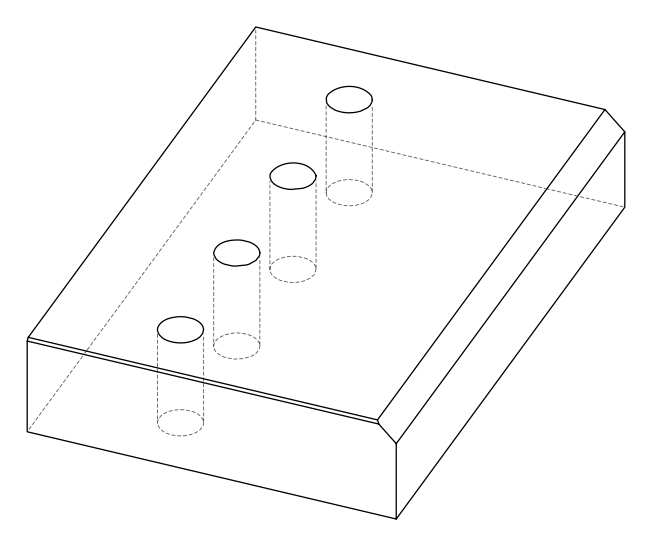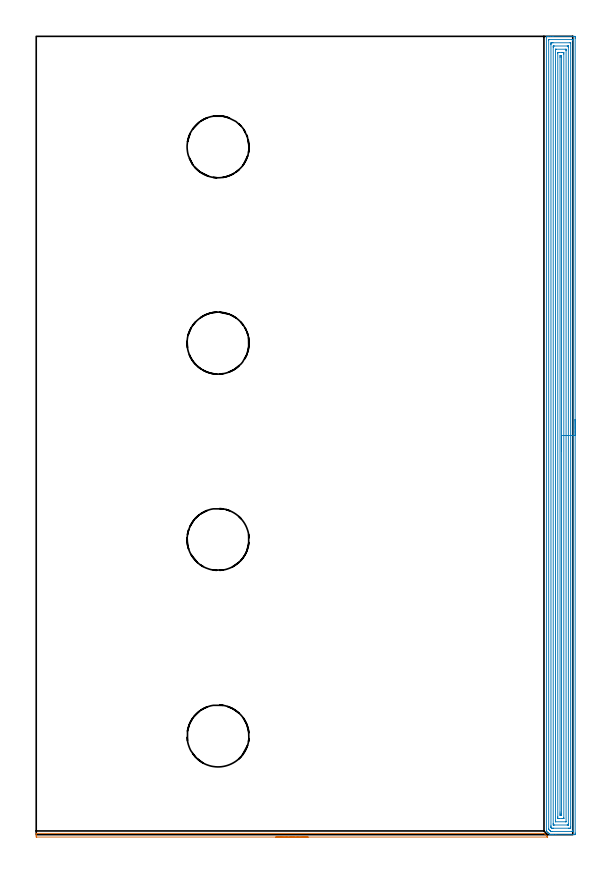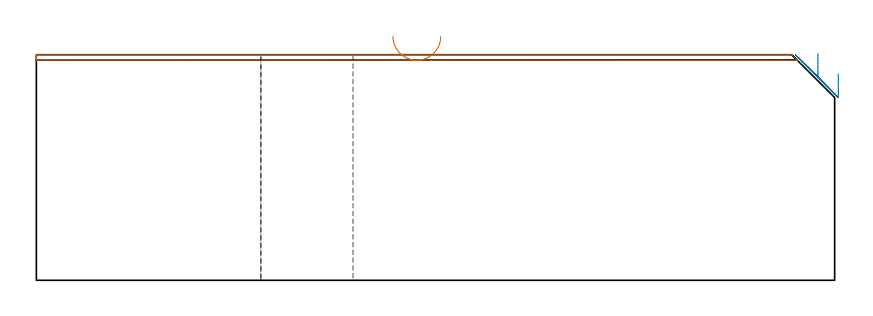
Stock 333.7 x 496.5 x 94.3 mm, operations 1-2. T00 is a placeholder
(PLAN: 6 operations, 1 tool changes, 51.9 min)
(1 AREA_MILL | FG_CHAMFER_SURFACE | UGT0205_001 | 2.69 min | 847 mm3)
(2 AREA_MILL_1 | FG_CHAMFER_SURFACE_1 | UGT0205_001 | 28.04 min | 79529 mm3)
(3 MILL_THROUGH_HOLE_FROM_SOLID_MATERIAL | STEP1HOLE | UGT0201_018 | Circular | 5.29 min | 109773 mm3)
(4 MILL_THROUGH_HOLE_FROM_SOLID_MATERIAL_1 | STEP1HOLE_1 | UGT0201_018 | Circular | 5.29 min | 109779 mm3)
(5 MILL_THROUGH_HOLE_FROM_SOLID_MATERIAL_2 | STEP1HOLE_2 | UGT0201_018 | Circular | 5.29 min | 109775 mm3)
(6 MILL_THROUGH_HOLE_FROM_SOLID_MATERIAL_3 | STEP1HOLE_3 | UGT0201_018 | Circular | 5.29 min | 109777 mm3)
(TOOL UGT0205_001 | Chamfer Mill 20 x 3 x 45 deg. | D20 FL50 Z2)
(TOOL UGT0201_018 | End mill 30 mm | D30 FL50 Z4)
(OP 1 AREA_MILL)
G17 G21 G94 G90
T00 M6
G54
G17 G0 G90 X169.05 Y-1.5 S1061 M3
G43 Z104.3 H0
Z102.
G94 G1 X169.012 Z101.128 F250.
X168.898 Z100.264
X168.709 Z99.412
X168.447 Z98.58
X168.113 Z97.774
X167.71 Z97.
X167.242 Z96.264
X166.71 Z95.572
X166.121 Z94.929
X165.478 Z94.34
X164.786 Z93.808
X164.05 Z93.34
X163.276 Z92.937
X162.47 Z92.603
X161.638 Z92.341
X160.786 Z92.152
X159.922 Z92.038
X159.05 Z92.
X0.306
X0.162 Y-1.498 Z92.002
X0.021 Y-1.493 Z92.004
X0.004 Y-1.491 Z92.005
X0. Y-1.219 Z92.277
Y-0.665 Z92.831
Y-0.35 Z93.144
Y0.597 Z94.096
X0.003 Y0.7 Z94.192
X0.01 Y0.797 Z94.288
X0.162 Y0.8 Z94.3
X315.707
X315.795 Y0.796 Z94.289
X315.832 Y0.766 Z94.262
X315.959 Y0.641 Z94.14
X318.063 Y-1.462 Z92.036
X318.083 Y-1.494 Z92.003
X318.08 Y-1.496 Z92.002
X318.039 Y-1.499 Z91.999
X317.938
X317.78 Y-1.5 Z92.
X159.05
X158.178 Z92.038
X157.314 Z92.152
X156.462 Z92.341
X155.63 Z92.603
X154.824 Z92.937
X154.05 Z93.34
X153.314 Z93.808
X152.622 Z94.34
X151.979 Z94.929
X151.39 Z95.572
X150.858 Z96.264
X150.39 Z97.
X149.987 Z97.774
X149.653 Z98.58
X149.391 Z99.412
X149.202 Z100.264
X149.088 Z101.128
X149.05 Z102.
G0 Z104.3
M5
M2
(OP 2 AREA_MILL_1)
G17 G21 G94 G90
T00 M6
G54
G17 G0 G90 X335.2 Y258.25 S1061 M3
G43 Z104.3 H0
Z86.4
G94 G1 Y258.212 Z85.528 F250.
Y258.098 Z84.664
Y257.909 Z83.812
Y257.647 Z82.98
Y257.313 Z82.174
Y256.91 Z81.4
Y256.441 Z80.664
Y255.91 Z79.972
Y255.321 Z79.329
Y254.678 Z78.74
Y253.986 Z78.209
Y253.25 Z77.74
Y252.476 Z77.337
Y251.67 Z77.003
Y250.838 Z76.741
Y249.986 Z76.552
Y249.122 Z76.438
Y248.25 Z76.4
Y0.99
X335.199 Y0.626 Z76.401
X335.194 Y0.102 Z76.404
X335.192 Y0.008 Z76.406
X334.674 Y0. Z76.923
X323.146 Z88.449
X321.729 Z89.868
X321.373 Z90.223
X320.661 Z90.939
X320.311 Z91.289
X319.599 Y0.01 Z92.
X319.423 Y0.179 Z92.177
X319.014 Y0.586 Z92.586
X318.269 Y1.331 Z93.331
X317.545 Y2.055 Z94.055
X317.35 Y2.252 Z94.247
X317.305 Y2.305 Z94.29
X317.3 Y2.414 Z94.3
Y496.321
X317.303 Y496.491 Z94.288
X317.333 Y496.5 Z94.258
X317.722 Z93.877
X318.001 Z93.599
X318.713 Z92.883
X319.955 Z91.642
X321.373 Z90.223
X334.409 Z77.189
X334.674 Y496.497 Z76.923
X335.192 Y496.492 Z76.406
X335.194 Y496.398 Z76.404
X335.198 Y495.874 Z76.402
X335.2 Y495.344 Z76.4
Y248.25
X333.786 Z77.814
Y2.416
X333.784 Y2.191 Z77.816
X333.782 Y2.08 Z77.818
X333.779 Y2.027 Z77.821
X333.773 Y2.01 Z77.827
X333.722 Y2.008 Z77.878
X333.31 Y2.001 Z78.29
X320.896 Z90.704
X320.486 Y2.005 Z91.114
X320.077 Y2.01 Z91.523
X320.012 Y2.049 Z91.588
X319.958 Y2.099 Z91.642
X319.85 Y2.202 Z91.75
X319.635 Y2.414 Z91.965
X319.599 Y2.45 Z92.001
X318.748 Y3.308 Z92.852
X318.721 Y3.341 Z92.879
X318.719 Y3.365 Z92.881
X318.716 Y3.42 Z92.884
X318.715 Y3.531 Z92.885
X318.714 Y3.754 Z92.886
Y494.084
X318.716 Y494.309 Z92.884
X318.718 Y494.42 Z92.882
X318.721 Y494.473 Z92.879
X318.727 Y494.49 Z92.873
X318.778 Y494.492 Z92.822
X319.19 Y494.499 Z92.41
X333.377 Y494.5 Z78.223
X333.643 Y494.496 Z77.957
X333.759 Y494.492 Z77.841
X333.777 Y494.49 Z77.823
X333.779 Y494.473 Z77.821
X333.783 Y494.42 Z77.817
X333.785 Y494.309 Z77.815
X333.786 Y494.087 Z77.814
Y248.25
X332.372 Z79.228
X332.371 Y5.096 Z79.229
X332.37 Y4.737 Z79.23
X332.367 Y4.202 Z79.233
X332.365 Y4.031 Z79.235
X332.206 Y4.009 Z79.394
X332.014 Y4.005 Z79.586
X331.327 Y4. Z80.273
X331.127 Z80.473
X321.573 Z90.027
X321.373 Y4.002 Z90.227
X320.677 Y4.01 Z90.923
X320.486 Y4.023 Z91.114
X320.306 Y4.202 Z91.294
X320.135 Y4.387 Z91.465
X320.133 Y4.558 Z91.467
X320.13 Y5.096 Z91.47
X320.129 Y5.456 Z91.471
Y491.404
X320.13 Y491.763 Z91.47
X320.133 Y492.298 Z91.467
X320.135 Y492.469 Z91.465
X320.294 Y492.491 Z91.306
X320.486 Y492.495 Z91.114
X321.173 Y492.5 Z90.427
X321.373 Z90.227
X332.014 Y492.499 Z79.586
X332.214 Y492.497 Z79.386
X332.348 Y492.493 Z79.252
X332.366 Y492.49 Z79.234
X332.368 Y492.485 Z79.232
X332.37 Y492.462 Z79.23
X332.371 Y492.418 Z79.229
Y492.298
X332.372 Y248.25 Z79.228
X330.957 Z80.643
Y6.884
X330.954 Y6.165 Z80.646
X330.95 Y6.059 Z80.65
X330.947 Y6.01 Z80.653
X330.898 Y6.008 Z80.702
X330.679 Y6.004 Z80.921
X330.24 Y6. Z81.36
X322.26 Z89.34
X321.818 Y6.004 Z89.782
X321.603 Y6.008 Z89.997
X321.555 Y6.01 Z90.045
X321.55 Y6.044 Z90.05
X321.548 Y6.109 Z90.052
X321.543 Y6.712 Z90.057
Y6.884
Y489.616
X321.546 Y490.335 Z90.054
X321.55 Y490.441 Z90.05
X321.553 Y490.49 Z90.047
X321.602 Y490.492 Z89.998
X321.821 Y490.496 Z89.779
X322.26 Y490.5 Z89.34
X330.24 Z81.36
X330.682 Y490.496 Z80.918
X330.897 Y490.492 Z80.703
X330.945 Y490.49 Z80.655
X330.95 Y490.456 Z80.65
X330.952 Y490.391 Z80.648
X330.957 Y489.788 Z80.643
Y489.616
Y248.25
X329.543 Z82.057
Y8.29
X329.542 Y8.163 Z82.058
X329.539 Y8.061 Z82.061
X329.534 Y8.009 Z82.066
X329.52 Y8.006 Z82.08
X329.354 Y8.002 Z82.246
X329.133 Y8. Z82.467
X323.051 Y8.002 Z88.549
X322.993 Y8.005 Z88.607
X322.967 Y8.009 Z88.633
X322.963 Y8.099 Z88.637
X322.958 Y8.481 Z88.642
X322.957 Y8.672 Z88.643
Y8.863
Y488.21
X322.958 Y488.337 Z88.642
X322.961 Y488.439 Z88.639
X322.966 Y488.491 Z88.634
X322.98 Y488.494 Z88.62
X323.146 Y488.498 Z88.454
X323.367 Y488.5 Z88.233
X329.449 Y488.498 Z82.151
X329.507 Y488.495 Z82.093
X329.533 Y488.491 Z82.067
X329.537 Y488.401 Z82.063
X329.542 Y488.019 Z82.058
X329.543 Y487.828 Z82.057
Y487.637
Y248.25
X328.129 Z83.471
X328.128 Y10.46 Z83.472
X328.126 Y10.183 Z83.474
X328.124 Y10.046 Z83.476
X328.122 Y10.018 Z83.478
X328.1 Y10.01 Z83.5
X328.032 Y10.004 Z83.568
X327.58 Y10.001 Z84.02
X327.149 Y10. Z84.451
X325.376 Z86.224
X324.92 Y10.001 Z86.68
X324.485 Y10.004 Z87.115
X324.388 Y10.01 Z87.212
X324.378 Y10.112 Z87.222
X324.375 Y10.46 Z87.225
X324.372 Y11.012 Z87.228
Y486.04
X324.373 Y486.317 Z87.227
X324.376 Y486.454 Z87.224
X324.378 Y486.482 Z87.222
X324.4 Y486.49 Z87.2
X324.468 Y486.496 Z87.132
X324.92 Y486.499 Z86.68
X325.351 Y486.5 Z86.249
X327.124 Z84.476
X327.58 Y486.499 Z84.02
X328.015 Y486.496 Z83.585
X328.112 Y486.49 Z83.488
X328.122 Y486.388 Z83.478
X328.125 Y486.04 Z83.475
X328.128 Y485.488 Z83.472
X328.129 Y248.25 Z83.471
X326.715 Z84.885
Y13.142
X326.713 Y12.248 Z84.887
Y12.228
X326.693 Y12.01 Z84.907
X326.047 Y12.005 Z85.553
X325.807 Y12.01 Z85.793
X325.787 Y12.248 Z85.813
X325.786 Y12.268 Z85.814
X325.785 Y13.163 Z85.815
Y14.036
Y483.358
X325.787 Y484.252 Z85.813
Y484.272
X325.807 Y484.49 Z85.793
X326.453 Y484.495 Z85.147
X326.693 Y484.49 Z84.907
X326.713 Y484.252 Z84.887
X326.714 Y484.232 Z84.886
X326.715 Y483.358 Z84.885
Y248.25
Y247.378 Z84.923
Y246.513 Z85.037
Y245.662 Z85.226
Y244.83 Z85.488
Y244.024 Z85.822
Y243.25 Z86.225
Y242.514 Z86.694
Y241.822 Z87.225
Y241.179 Z87.814
Y240.59 Z88.457
Y240.058 Z89.15
Y239.59 Z89.885
Y239.187 Z90.659
Y238.853 Z91.465
Y238.591 Z92.297
Y238.402 Z93.149
Y238.288 Z94.014
Y238.25 Z94.885
G0 Z104.3
M5
M2
